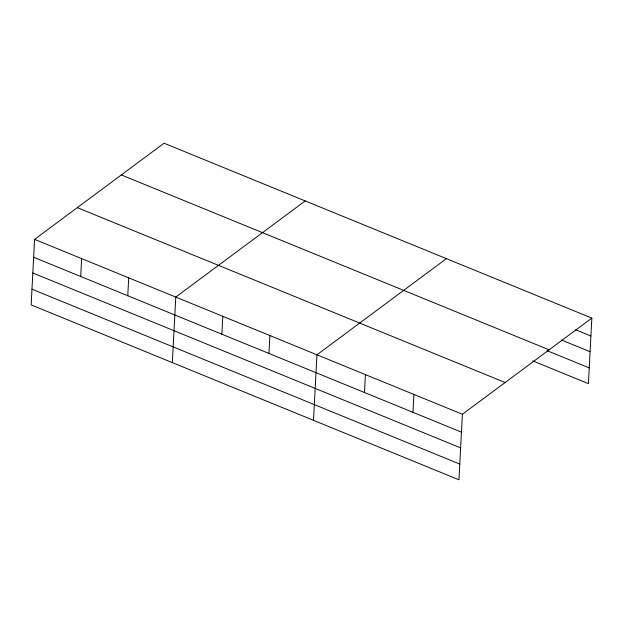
<?xml version="1.0" encoding="UTF-8"?>
<svg xmlns="http://www.w3.org/2000/svg" width="623" height="623" viewBox="0 0 623 623"><rect width="100%" height="100%" fill="white"/><g stroke="black" fill="none" stroke-linecap="round" stroke-linejoin="round"><path stroke-width="0.93" d="M34.584 239.364L31.15 304.896L458.956 479.788L462.391 414.256L591.85 318.104L164.044 143.212L34.584 239.364L462.391 414.256M80.702 276.503L81.644 258.607M127.762 295.738L128.704 277.842M172.33 362.609L175.764 297.078L305.223 200.925M221.881 334.216L222.816 316.32M268.941 353.451L269.876 335.556M313.501 420.33L316.936 354.799L446.395 258.638M364.486 392.513L365.421 374.618M412.971 412.333L413.906 394.437M591.85 318.104L588.416 383.636L532.751 360.873M575.652 329.762L590.915 335.999M561.354 339.971L590.09 351.715M121.321 174.938L549.128 349.83M547.041 350.663L589.241 367.913M77.307 207.638L505.113 382.53M33.65 257.26L461.456 432.152M32.824 272.983L460.631 447.875M31.975 289.181L459.782 464.073"/></g></svg>
